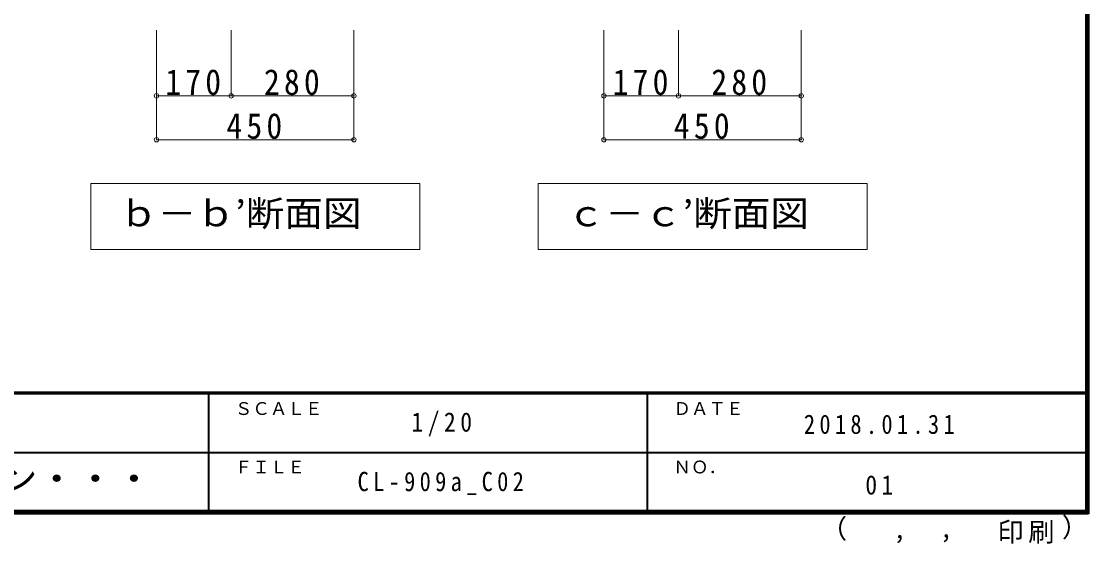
# Model space of a CAD drawing. Units: millimetres at full size, sheet at 1:20; details may follow other scales. Extents: x -3922 to 3878, y -2932 to 2722.
# Drawn here: x 1445 to 3878, y -2932 to -1741 of the extents above; entities that cross this region are included whole.
import ezdxf
from ezdxf.enums import TextEntityAlignment as Align

# ---------------------------------------------------------------- set-up
doc = ezdxf.new("R2010")
doc.units = ezdxf.units.MM
doc.header["$LTSCALE"] = 20
doc.header["$PDMODE"] = 32
doc.header["$PDSIZE"] = 10
for name, color, linetype, lineweight in [('0-A_文字', 7, 'Continuous', 18), ('0-B_寸法', 7, 'Continuous', 9), ('F-1_枠', 6, 'Continuous', 40)]:
    doc.layers.add(name, color=color, linetype=linetype, lineweight=lineweight)
doc.layers.add('F-A_文字', color=7, linetype='Continuous')
doc.styles.add('ＭＳ ゴシック', font='')
doc.styles.get('ＭＳ ゴシック').set_extended_font_data('MS Gothic')

msp = doc.modelspace()

# ---------------------------------------------------------------- linework, layer by layer
at = {"layer": '0-A_文字'}
for p, q in [((1602.82, -2111.27), (1602.82, -2261.27)), ((2352.82, -2111.27), (1602.82, -2111.27)), ((2352.82, -2111.27), (2352.82, -2261.27)), ((2622.82, -2111.27), (2622.82, -2261.27)), ((3372.82, -2111.27), (2622.82, -2111.27)), ((3372.82, -2111.27), (3372.82, -2261.27)), ((1602.82, -2261.27), (2352.82, -2261.27)), ((2622.82, -2261.27), (3372.82, -2261.27))]:
    msp.add_line(p, q, dxfattribs=at)
at = {"layer": '0-B_寸法', "color": 4}
for p, q in [((1752.82, -2011.27), (1752.82, -1761.27)), ((1922.82, -1911.27), (1922.82, -1761.27)), ((2202.82, -2011.27), (2202.82, -1761.27)), ((2772.82, -2011.27), (2772.82, -1761.27)), ((2942.82, -1911.27), (2942.82, -1761.27)), ((3222.82, -2011.27), (3222.82, -1761.27)), ((1752.82, -1911.27), (2202.82, -1911.27)), ((2772.82, -1911.27), (3222.82, -1911.27)), ((1752.82, -2011.27), (2202.82, -2011.27)), ((2772.82, -2011.27), (3222.82, -2011.27))]:
    msp.add_line(p, q, dxfattribs=at)
at = {"layer": '0-B_寸法'}
for p in [(1752.82, -1911.27), (1922.82, -1911.27), (2202.82, -1911.27), (2772.82, -1911.27), (2942.82, -1911.27), (3222.82, -1911.27), (1752.82, -2011.27), (2202.82, -2011.27), (2772.82, -2011.27), (3222.82, -2011.27)]:
    msp.add_point(p, dxfattribs=at)
at = {"layer": 'F-1_枠'}
for p, q in [((3871.3, 2722.29), (3871.3, -2864.37)), ((3874.63, 2722.29), (3874.63, -2864.37)), ((3877.97, 2722.29), (3877.97, -2864.37)), ((3877.97, -2587.71), (-3922.03, -2587.71)), ((3877.97, -2591.04), (-3922.03, -2591.04)), ((1871.3, -2591.04), (1871.3, -2857.71)), ((2871.3, -2591.04), (2871.3, -2857.71)), ((-22.03, -2724.37), (3871.3, -2724.38)), ((3877.97, -2857.71), (-3922.03, -2857.71)), ((3877.97, -2861.04), (-3922.03, -2861.04)), ((3877.97, -2864.37), (-3922.03, -2864.37))]:
    msp.add_line(p, q, dxfattribs=at)

# ---------------------------------------------------------------- texts
at = {"layer": '0-A_文字', "style": 'ＭＳ ゴシック', "width": 1.1}
for s, p in [('ｂ－ｂ’断面図', (1667.82, -2226.27)), ('ｃ－ｃ’断面図', (2687.82, -2226.27))]:
    msp.add_text(s, height=58.65, dxfattribs=at).set_placement(p, align=Align.BOTTOM_LEFT)
at = {"layer": '0-B_寸法', "char_height": 58.65, "attachment_point": 7, "style": 'ＭＳ ゴシック'}
for s, insert in [('\\T1.27;\\W0.9;170', (1772.82, -1910.06)), ('\\T1.27;\\W0.9;280', (1997.82, -1910.06)), ('\\T1.27;\\W0.9;170', (2792.82, -1910.06)), ('\\T1.27;\\W0.9;280', (3017.82, -1910.06)), ('\\T1.27;\\W0.9;450', (1912.28, -2010.06)), ('\\T1.27;\\W0.9;450', (2932.28, -2010.06))]:
    msp.add_mtext(s, dxfattribs=dict(at, insert=insert))
at = {"layer": 'F-A_文字', "style": 'ＭＳ ゴシック'}
for s, height, p in [('ＳＣＡＬＥ', 29.33, (1931.3, -2647.71)), ('ＤＡＴＥ', 29.33, (2931.3, -2647.71)), ('ＦＩＬＥ', 29.33, (1931.3, -2781.04)), ('ＮＯ．', 29.33, (2931.3, -2781.04)), ('（', 43.99, (3267.32, -2933.25)), ('）', 43.99, (3816.9, -2930.46)), (',', 43.99, (3432.15, -2933.25)), (',', 43.99, (3538.1, -2931.39))]:
    msp.add_text(s, height=height, dxfattribs=at).set_placement(p, align=Align.BOTTOM_LEFT)
at = {"layer": 'F-A_文字', "style": 'ＭＳ ゴシック', "width": 1.1}
msp.add_text('ウッドワン・・・', height=58.65, dxfattribs=at).set_placement((1041.3, -2831.04), align=Align.BOTTOM_LEFT)
at = {"layer": 'F-A_文字', "char_height": 43.99, "attachment_point": 7, "style": 'ＭＳ ゴシック'}
for s, insert in [('\\T1.38;\\W0.9;1/20', (2333.8, -2687.71)), ('\\T1.39;\\W0.85;2018.01.31', (3228.8, -2682.71)), ('\\T1.39;\\W0.85;CL-909a_C02', (2211.3, -2821.04)), ('\\T1.36;\\W0.9;01', (3368.8, -2821.04)), ('\\T1.17;印刷', (3670.07, -2932.32))]:
    msp.add_mtext(s, dxfattribs=dict(at, insert=insert))

doc.saveas('drawing.dxf')
